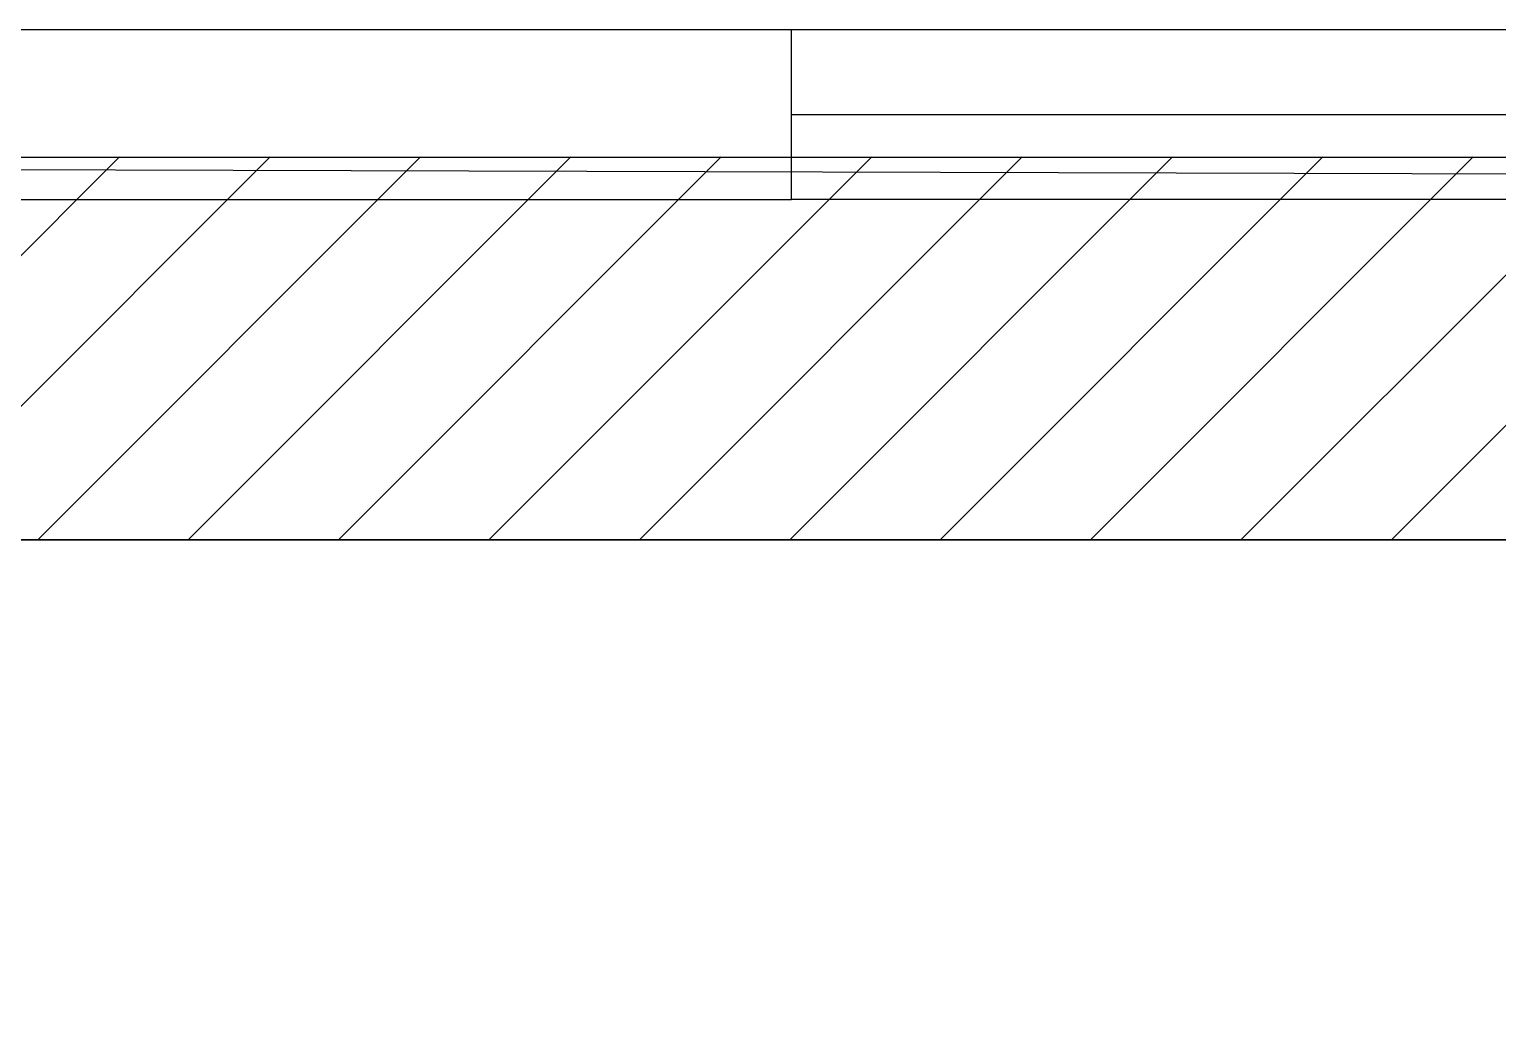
# Model space of a CAD drawing. Header units: inches. Extents: x -90 to 2036, y -33 to 3377.
# Drawn here: x 1172.2 to 1240.2, y 3331.8 to 3377.5 of the extents above; entities that cross this region are included whole.
import ezdxf

# ---------------------------------------------------------------- set-up
doc = ezdxf.new("R2010")
doc.units = ezdxf.units.IN
doc.header["$MEASUREMENT"] = 0
doc.layers.add('First floor Utility', color=69, linetype='CONTINUOUS')

msp = doc.modelspace()

# ---------------------------------------------------------------- linework, layer by layer
at = {"layer": 'First floor Utility', "color": 253, "linetype": 'Continuous'}
for p, q in [((17.694, 3377.455, -409.449), (1964.622, 3377.455, -409.449)), ((1002.239, 3377.449, -409.449), (1941, 3377.449, -409.449)), ((1166.391, 3377.449, -409.449), (1207.493, 3377.449, -409.449)), ((1207.493, 3377.449, -409.449), (1254.737, 3377.449, -409.449)), ((1207.493, 3369.575, -409.449), (1207.493, 3377.449, -409.449)), ((1207.493, 3373.512, -409.449), (1254.737, 3373.512, -409.449)), ((47.221, 3371.543, -409.449), (1632.428, 3371.543, -409.449)), ((984.523, 3371.543, -409.449), (1632.428, 3369.575, -409.449)), ((1158.689, 3353.84, -409.449), (1176.399, 3371.55, -409.449)), ((1165.649, 3353.84, -409.449), (1183.359, 3371.55, -409.449)), ((1172.608, 3353.84, -409.449), (1190.318, 3371.55, -409.449)), ((1179.568, 3353.84, -409.449), (1197.278, 3371.55, -409.449)), ((1186.528, 3353.84, -409.449), (1204.238, 3371.55, -409.449)), ((1193.487, 3353.84, -409.449), (1211.197, 3371.55, -409.449)), ((1200.447, 3353.84, -409.449), (1218.157, 3371.55, -409.449)), ((1207.407, 3353.84, -409.449), (1225.117, 3371.55, -409.449)), ((1214.367, 3353.84, -409.449), (1232.077, 3371.55, -409.449)), ((1221.326, 3353.84, -409.449), (1239.036, 3371.55, -409.449)), ((1228.286, 3353.84, -409.449), (1245.996, 3371.55, -409.449)), ((1235.246, 3353.84, -409.449), (1252.956, 3371.55, -409.449)), ((1166.391, 3369.575, -409.449), (1207.493, 3369.575, -409.449)), ((1254.737, 3369.575, -409.449), (1207.493, 3369.575, -409.449)), ((47.221, 3353.84, -409.449), (1941, 3353.84, -409.449)), ((1632.428, 3353.833, -409.449), (47.221, 3353.833, -409.449))]:
    msp.add_line(p, q, dxfattribs=at)
at = {"layer": 'First floor Utility', "color": 253, "linetype": 'Continuous', "elevation": -196.85}
msp.add_lwpolyline([(41.316, 3353.833), (1941, 3353.833), (1941, 2800.893), (41.316, 2800.893)], close=True, dxfattribs=at)

doc.saveas('drawing.dxf')
